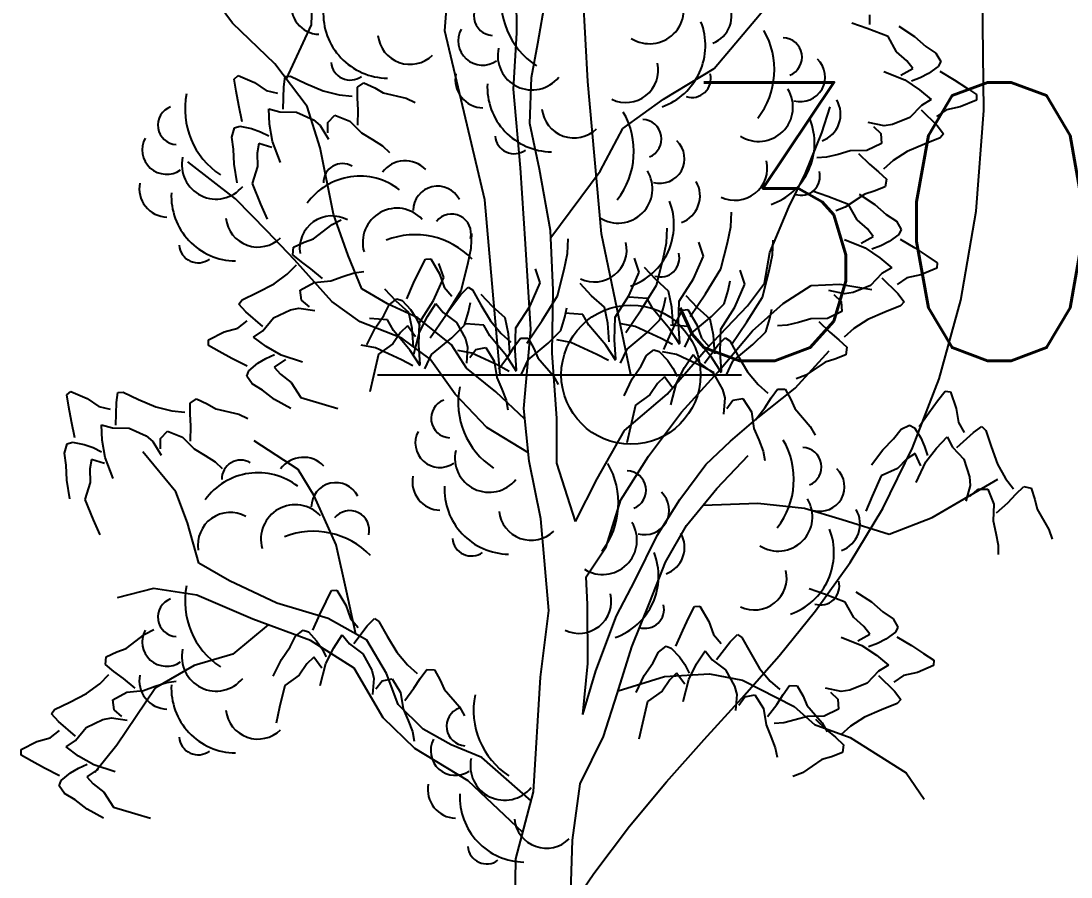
# Model space of a CAD drawing. Header units: millimetres. Extents: x 524954 to 526204, y 9523489 to 9524010.
# Drawn here: x 525981.715 to 525985.486, y 9523814.405 to 9523817.479 of the extents above; entities that cross this region are included whole.
import ezdxf

# ---------------------------------------------------------------- set-up
doc = ezdxf.new("R2010")
doc.units = ezdxf.units.MM
doc.header["$PDMODE"] = 32
doc.header["$PDSIZE"] = 0.5
doc.linetypes.add('ACAD_ISO12W100', pattern=[21, 12, -3, 0, -3, 0, -3])
for name, color, linetype in [('Arbre', 34, 'ACAD_ISO12W100'), ('CN_02_00', 4, 'Continuous'), ('TopoAlt', 3, 'Continuous'), ('TOPOJIS', 7, 'Continuous')]:
    doc.layers.add(name, color=color, linetype=linetype)
doc.styles.add('Simplex 1.0', font='Simplex.shx', dxfattribs={"width": 0.99, "height": 1})

# ---------------------------------------------------------------- blocks, each defined once
blk = doc.blocks.new('TCPOINT M')
at = {"color": 0}
blk.add_point((0, 0), dxfattribs=at)
at = {"layer": 'TopoAlt', "style": 'Simplex 1.0', "width": 0.99}
blk.add_attdef('ALT', (0.15, 0.15), '', height=1, dxfattribs=at)
blk = doc.blocks.new('v088')
at = {"linetype": 'Continuous'}
for p, q in [((-1.8121, 9.0349), (-1.7966, 9.483)), ((-0.337, 8.9787), (-0.339, 9.3704)), ((-0.1861, 8.901), (-0.1306, 9.2193)), ((-2.3783, 9.048), (-2.4742, 9.1766)), ((1.08, 8.7222), (1.4442, 9.1527)), ((-2.0737, 8.7558), (-2.3783, 9.048)), ((-1.992, 8.6473), (-1.8121, 9.0349)), ((-0.3597, 8.574), (-0.337, 8.9787)), ((-0.2308, 8.6575), (-0.1861, 8.901)), ((-1.8434, 8.4497), (-2.0737, 8.7558)), ((0.7177, 8.5032), (1.08, 8.7222)), ((-0.2426, 8.3277), (-0.2308, 8.6575)), ((-0.3105, 8.0091), (-0.3597, 8.574)), ((0.4236, 8.2918), (0.7177, 8.5032)), ((-1.7501, 8.1531), (-1.8434, 8.4497)), ((1.8546, 8.2596), (1.9129, 8.4473)), ((-0.1735, 7.9995), (-0.2426, 8.3277)), ((0.2621, 7.9837), (0.4236, 8.2918)), ((1.7363, 7.971), (1.8546, 8.2596)), ((-1.6531, 7.6763), (-1.7501, 8.1531)), ((-2.3581, 7.786), (-2.6995, 8.0525)), ((-0.2742, 7.4626), (-0.3105, 8.0091)), ((-0.0959, 7.5596), (-0.1735, 7.9995)), ((-0.0934, 7.5087), (0.2621, 7.9837)), ((1.617, 7.726), (1.7363, 7.971)), ((-2.1294, 7.5544), (-2.3581, 7.786)), ((1.4808, 7.3998), (1.617, 7.726)), ((-1.5474, 7.38), (-1.6531, 7.6763)), ((-1.9323, 7.3471), (-2.1294, 7.5544)), ((-0.0745, 7.1309), (-0.0959, 7.5596)), ((-0.2365, 6.8477), (-0.2742, 7.4626)), ((1.4418, 7.1813), (1.4808, 7.3998)), ((-1.4491, 7.1395), (-1.5474, 7.38)), ((-1.6648, 7.048), (-1.9323, 7.3471)), ((1.3209, 7.0171), (1.4418, 7.1813)), ((1.778, 7.1634), (1.983, 7.1739)), ((1.983, 7.1739), (2.2139, 7.1352)), ((-1.2665, 7.0314), (-1.4491, 7.1395)), ((-0.0837, 6.6768), (-0.0745, 7.1309)), ((1.5755, 7.0348), (1.778, 7.1634)), ((-1.4628, 6.9029), (-1.6648, 7.048)), ((-1.0467, 6.9303), (-1.2665, 7.0314)), ((1.0227, 6.7061), (1.3209, 7.0171)), ((1.3557, 6.8374), (1.5755, 7.0348)), ((-1.1618, 6.7848), (-1.4628, 6.9029)), ((-0.8063, 6.7363), (-1.0467, 6.9303)), ((-0.2869, 6.2807), (-0.2365, 6.8477)), ((1.107, 6.54), (1.3557, 6.8374)), ((-0.9597, 6.6336), (-1.1618, 6.7848)), ((-0.6972, 6.5707), (-0.8063, 6.7363)), ((-0.0491, 6.2111), (-0.0837, 6.6768)), ((0.7433, 6.3831), (1.0227, 6.7061)), ((1.6628, 6.4272), (1.906, 6.6935)), ((-0.7803, 6.3824), (-0.9597, 6.6336)), ((-0.4884, 6.4009), (-0.6972, 6.5707)), ((0.8455, 6.2546), (1.107, 6.54)), ((1.3814, 6.2037), (1.6628, 6.4272)), ((-0.5514, 6.1446), (-0.7803, 6.3824)), ((-0.2789, 6.2036), (-0.4884, 6.4009)), ((0.4379, 6.1217), (0.7433, 6.3831)), ((-0.2479, 5.9022), (-0.2869, 6.2807)), ((0.6096, 5.9388), (0.8455, 6.2546)), ((-0.0486, 5.8877), (-0.0491, 6.2111)), ((1.1982, 6.0444), (1.3814, 6.2037)), ((-0.2539, 5.9607), (-0.5514, 6.1446)), ((0.2399, 5.7756), (0.4379, 6.1217)), ((-1.9071, 5.8427), (-2.2223, 6.0475)), ((1.0213, 5.879), (1.1982, 6.0444)), ((-2.7868, 5.6812), (-3.0229, 5.9686)), ((0.4109, 5.6237), (0.6096, 5.9388)), ((1.0995, 5.7065), (1.3247, 5.9413)), ((-0.1646, 5.4873), (-0.2479, 5.9022)), ((0.0846, 5.4676), (-0.0486, 5.8877)), ((0.8338, 5.6263), (1.0213, 5.879)), ((-1.7911, 5.6523), (-1.9071, 5.8427)), ((0.0846, 5.4676), (0.2399, 5.7756)), ((2.6462, 5.4963), (3.1193, 5.7735)), ((0.8812, 5.4407), (1.0995, 5.7065)), ((-2.7013, 5.4591), (-2.7868, 5.6812)), ((-1.6346, 5.3011), (-1.7911, 5.6523)), ((0.3061, 5.2857), (0.4109, 5.6237)), ((0.6713, 5.3679), (0.8338, 5.6263)), ((1.0006, 5.5861), (1.394, 5.6007)), ((1.394, 5.6007), (1.7306, 5.5642)), ((1.7306, 5.5642), (1.9997, 5.4827)), ((-0.1073, 4.8293), (-0.1646, 5.4873)), ((1.9997, 5.4827), (2.3377, 5.3779)), ((2.3377, 5.3779), (2.6462, 5.4963)), ((-2.6206, 5.1685), (-2.7013, 5.4591)), ((0.7312, 5.1764), (0.8812, 5.4407)), ((0.5102, 5.0412), (0.6713, 5.3679)), ((-1.5592, 4.9668), (-1.6346, 5.3011)), ((0.1613, 5.0712), (0.3061, 5.2857)), ((-2.4003, 5.0425), (-2.6206, 5.1685)), ((0.6191, 4.888), (0.7312, 5.1764)), ((0.1717, 4.8724), (0.1613, 5.0712)), ((-2.0611, 4.8817), (-2.4003, 5.0425)), ((0.3786, 4.7897), (0.5102, 5.0412)), ((-2.9464, 4.9876), (-3.2062, 4.92)), ((-2.6344, 4.9381), (-2.9464, 4.9876)), ((-1.4917, 4.6586), (-1.5592, 4.9668)), ((-2.2328, 4.7662), (-2.6344, 4.9381)), ((-1.6919, 4.7713), (-2.0611, 4.8817)), ((0.1743, 4.4496), (0.1717, 4.8724)), ((0.489, 4.5681), (0.6191, 4.888)), ((-0.1657, 4.3492), (-0.1073, 4.8293)), ((0.2314, 4.3948), (0.3786, 4.7897)), ((-1.8192, 4.6131), (-2.2328, 4.7662)), ((-1.415, 4.6154), (-1.6919, 4.7713)), ((-2.1227, 4.7254), (-2.3768, 4.5144)), ((-1.5041, 4.4145), (-1.8192, 4.6131)), ((-1.2732, 4.3758), (-1.415, 4.6154)), ((0.3841, 4.2301), (0.489, 4.5681)), ((-2.3768, 4.5144), (-2.655, 4.434)), ((0.1384, 4.0819), (0.1743, 4.4496)), ((-2.655, 4.434), (-2.9315, 4.2727)), ((-1.2976, 4.0581), (-1.5041, 4.4145)), ((-1.1877, 4.1537), (-1.2732, 4.3758)), ((0.1384, 4.0819), (0.2314, 4.3948)), ((0.7235, 4.3553), (1.0465, 4.3745)), ((1.0465, 4.3745), (1.2838, 4.3297)), ((-0.2169, 3.5272), (-0.1657, 4.3492)), ((0.3911, 4.2526), (0.7235, 4.3553)), ((1.2838, 4.3297), (1.6547, 4.1385)), ((-2.9315, 4.2727), (-3.209, 3.8627)), ((0.2848, 3.9233), (0.3841, 4.2301)), ((-1.0099, 3.9771), (-1.1877, 4.1537)), ((1.6547, 4.1385), (1.8004, 4.0109)), ((-1.0692, 3.839), (-1.2976, 4.0581)), ((1.8004, 4.0109), (2.0573, 3.9168)), ((-0.8085, 3.8631), (-1.0099, 3.9771)), ((0.1177, 3.584), (0.2848, 3.9233)), ((2.0573, 3.9168), (2.4606, 3.664)), ((-3.209, 3.8627), (-3.3666, 3.6666)), ((-0.589, 3.7744), (-0.8085, 3.8631)), ((-0.6849, 3.6045), (-1.0692, 3.839)), ((-0.2343, 3.4611), (-0.589, 3.7744)), ((2.4606, 3.664), (2.589, 3.4739)), ((-0.2941, 3.234), (-0.6849, 3.6045)), ((0.064, 3.1786), (0.1177, 3.584)), ((-0.3436, 3.0457), (-0.2169, 3.5272)), ((0.0445, 2.6247), (0.064, 3.1786)), ((-0.3518, 2.5418), (-0.3436, 3.0457)), ((0.1022, 1.0525), (0.0429, 2.1085)), ((-0.4115, 1.2346), (-0.3726, 1.7516)), ((-0.2683, 0.6281), (-0.4115, 1.2346)), ((0.151, 0.5063), (0.1022, 1.0525)), ((-0.2127, 0), (-0.2683, 0.6281)), ((0.2565, 0), (0.151, 0.5063)), ((-0.6539, 0), (0.6539, 0))]:
    blk.add_line(p, q, dxfattribs=at)
at = {"color": 3, "linetype": 'Continuous'}
for p, q in [((2.1964, 9.1077), (2.1964, 9.0385)), ((2.1801, 9.009), (2.0697, 9.0483)), ((2.4064, 9.0272), (2.519, 8.9533)), ((2.3301, 8.953), (2.1801, 9.009)), ((2.3912, 8.8412), (2.3301, 8.953)), ((2.519, 8.9533), (2.6006, 8.8814)), ((2.6006, 8.8814), (2.6731, 8.832)), ((2.4646, 8.7765), (2.3912, 8.8412)), ((2.6731, 8.832), (2.7077, 8.7725)), ((2.5067, 8.7213), (2.4646, 8.7765)), ((2.7077, 8.7725), (2.6907, 8.7368)), ((2.421, 8.6735), (2.5067, 8.7213)), ((2.6907, 8.7368), (2.6207, 8.6861)), ((2.2998, 8.7005), (2.4501, 8.6406)), ((2.6207, 8.6861), (2.5609, 8.6554)), ((2.7005, 8.7027), (2.8047, 8.6399)), ((-2.3661, 8.6466), (-2.3369, 8.6719)), ((-2.3527, 8.5599), (-2.3661, 8.6466)), ((-2.3369, 8.6719), (-2.2212, 8.6209)), ((-2.0108, 8.5916), (-1.9993, 8.6654)), ((-1.9993, 8.6654), (-1.9613, 8.6665)), ((-1.9613, 8.6665), (-1.8509, 8.6153)), ((2.4501, 8.6406), (2.5548, 8.5702)), ((2.5609, 8.6554), (2.4969, 8.632)), ((2.8047, 8.6399), (2.8931, 8.5838)), ((-2.2212, 8.6209), (-2.1379, 8.5634)), ((-1.8509, 8.6153), (-1.7269, 8.5617)), ((-1.4801, 8.5879), (-1.4347, 8.6192)), ((-1.4347, 8.6192), (-1.3575, 8.5833)), ((-2.3334, 8.4571), (-2.3527, 8.5599)), ((-2.1379, 8.5634), (-2.0557, 8.544)), ((-2.0143, 8.4309), (-2.0108, 8.5916)), ((-1.7269, 8.5617), (-1.6118, 8.5324)), ((-1.4805, 8.509), (-1.4801, 8.5879)), ((-1.3575, 8.5833), (-1.2966, 8.547)), ((2.5548, 8.5702), (2.6402, 8.4985)), ((2.8931, 8.5838), (2.9656, 8.5345)), ((-1.6118, 8.5324), (-1.519, 8.5242)), ((-1.2966, 8.547), (-1.1322, 8.5082)), ((2.9656, 8.5345), (2.9641, 8.4958)), ((-1.4754, 8.4248), (-1.4805, 8.509)), ((-1.1322, 8.5082), (-1.066, 8.4775)), ((2.6402, 8.4985), (2.5697, 8.4555)), ((2.9641, 8.4958), (2.8478, 8.4461)), ((-2.3082, 8.3381), (-2.3334, 8.4571)), ((2.5697, 8.4555), (2.4865, 8.3693)), ((-2.1178, 8.4334), (-2.0382, 8.4112)), ((-2.1118, 8.322), (-2.1178, 8.4334)), ((-2.0382, 8.4112), (-1.9184, 8.4092)), ((-1.9184, 8.4092), (-1.7971, 8.3529)), ((-1.4776, 8.3159), (-1.4754, 8.4248)), ((2.5678, 8.4245), (2.6828, 8.3123)), ((2.749, 8.4244), (2.6787, 8.3776)), ((2.8478, 8.4461), (2.749, 8.4244)), ((-1.6931, 8.3341), (-1.643, 8.3873)), ((-1.643, 8.3873), (-1.5356, 8.3441)), ((-1.7971, 8.3529), (-1.7497, 8.3134)), ((-1.6937, 8.2606), (-1.6931, 8.3341)), ((-1.5356, 8.3441), (-1.4515, 8.2595)), ((2.3013, 8.3113), (2.188, 8.335)), ((2.4865, 8.3693), (2.3625, 8.3191)), ((-2.384, 8.2298), (-2.3641, 8.2956)), ((-2.3641, 8.2956), (-2.3264, 8.3076)), ((-2.3264, 8.3076), (-2.2415, 8.291)), ((-2.0919, 8.1974), (-2.1118, 8.322)), ((-1.7497, 8.3134), (-1.6897, 8.2145)), ((2.2245, 8.3065), (2.2778, 8.2559)), ((2.3625, 8.3191), (2.3013, 8.3113)), ((2.6828, 8.3123), (2.7289, 8.2536)), ((-2.2415, 8.291), (-2.1783, 8.2684)), ((-2.1783, 8.2684), (-2.1175, 8.2375)), ((-1.4515, 8.2595), (-1.374, 8.2128)), ((-2.3706, 8.1431), (-2.384, 8.2298)), ((2.2778, 8.2559), (2.2824, 8.183)), ((2.7037, 8.225), (2.591, 8.1793)), ((2.7289, 8.2536), (2.7037, 8.225)), ((-2.1895, 8.1837), (-2.2011, 8.1153)), ((-2.0961, 8.1537), (-2.1895, 8.1837)), ((-2.0331, 8.0467), (-2.0919, 8.1974)), ((-1.374, 8.2128), (-1.3019, 8.1659)), ((2.2824, 8.183), (2.1776, 8.1339)), ((-1.3019, 8.1659), (-1.2515, 8.1184)), ((2.591, 8.1793), (2.4672, 8.1253)), ((-2.3674, 8.0343), (-2.3706, 8.1431)), ((-2.2011, 8.1153), (-2.1982, 8.0174)), ((2.0584, 8.1303), (1.9713, 8.1055)), ((2.1776, 8.1339), (2.0584, 8.1303)), ((2.1174, 8.1109), (2.1954, 8.0349)), ((2.4672, 8.1253), (2.3672, 8.0611)), ((1.8878, 8.0848), (1.8187, 8.0804)), ((1.9713, 8.1055), (1.8878, 8.0848)), ((-2.3445, 7.9016), (-2.3674, 8.0343)), ((2.1954, 8.0349), (2.2605, 7.9811)), ((2.3672, 8.0611), (2.2979, 7.9989)), ((-2.1982, 8.0174), (-2.2383, 7.8966)), ((2.2605, 7.9811), (2.3179, 7.927)), ((2.3179, 7.927), (2.3098, 7.8725)), ((-2.2383, 7.8966), (-2.1768, 7.7487)), ((2.3098, 7.8725), (2.2308, 7.8405)), ((1.8965, 7.8022), (1.7861, 7.8414)), ((2.1627, 7.8208), (2.0222, 7.7271)), ((2.1227, 7.8203), (2.2353, 7.7465)), ((2.2308, 7.8405), (2.1627, 7.8208)), ((2.0465, 7.7461), (1.8965, 7.8022)), ((-2.1768, 7.7487), (-2.1302, 7.6412)), ((2.1075, 7.6343), (2.0465, 7.7461)), ((2.2353, 7.7465), (2.3169, 7.6746)), ((2.0222, 7.7271), (1.9545, 7.6997)), ((2.3169, 7.6746), (2.3894, 7.6252)), ((-1.6632, 7.6026), (-1.5976, 7.6345)), ((2.1809, 7.5696), (2.1075, 7.6343)), ((2.3894, 7.6252), (2.424, 7.5657)), ((-1.7972, 7.4997), (-1.6632, 7.6026)), ((2.223, 7.5144), (2.1809, 7.5696)), ((2.424, 7.5657), (2.407, 7.5299)), ((2.1373, 7.4666), (2.223, 7.5144)), ((2.407, 7.5299), (2.337, 7.4793)), ((-1.9404, 7.4382), (-1.8638, 7.4754)), ((-1.8638, 7.4754), (-1.7972, 7.4997)), ((2.0162, 7.4937), (2.1664, 7.4338)), ((2.337, 7.4793), (2.2772, 7.4485)), ((2.4169, 7.4959), (2.521, 7.4331)), ((-1.9448, 7.3833), (-1.9404, 7.4382)), ((2.1664, 7.4338), (2.2711, 7.3633)), ((2.2772, 7.4485), (2.2132, 7.4252)), ((2.521, 7.4331), (2.6094, 7.377)), ((-1.8839, 7.3331), (-1.9448, 7.3833)), ((-0.9936, 7.3527), (-0.9551, 7.3561)), ((-0.9551, 7.3561), (-0.8913, 7.2468)), ((2.2711, 7.3633), (2.3565, 7.2916)), ((2.6094, 7.377), (2.6819, 7.3276)), ((-1.8154, 7.2839), (-1.8839, 7.3331)), ((-1.0336, 7.2746), (-0.9936, 7.3527)), ((2.6819, 7.3276), (2.6805, 7.289)), ((-1.985, 7.2461), (-1.9201, 7.3129)), ((-1.7325, 7.2133), (-1.8154, 7.2839)), ((2.3565, 7.2916), (2.286, 7.2486)), ((2.6805, 7.289), (2.5641, 7.2392)), ((-2.0805, 7.1754), (-1.985, 7.2461)), ((-1.587, 7.2285), (-1.5051, 7.2548)), ((-1.5051, 7.2548), (-1.4365, 7.2638)), ((-1.0783, 7.18), (-1.0336, 7.2746)), ((-0.8913, 7.2468), (-0.8575, 7.1514)), ((2.286, 7.2486), (2.2028, 7.1624)), ((-1.6722, 7.1979), (-1.587, 7.2285)), ((2.2841, 7.2177), (2.3991, 7.1055)), ((2.4653, 7.2176), (2.395, 7.1707)), ((2.5641, 7.2392), (2.4653, 7.2176)), ((-2.2004, 7.1132), (-2.0805, 7.1754)), ((-1.8923, 7.1303), (-1.791, 7.1862)), ((-1.791, 7.1862), (-1.6722, 7.1979)), ((-1.1277, 7.0688), (-1.0783, 7.18)), ((-1.8828, 7.0578), (-1.8923, 7.1303)), ((-0.8575, 7.1514), (-0.8023, 7.0875)), ((-0.7381, 7.0997), (-0.6855, 7.1528)), ((-0.6855, 7.1528), (-0.654, 7.1313)), ((-0.654, 7.1313), (-0.5947, 7.0251)), ((2.0176, 7.1045), (1.9044, 7.1282)), ((2.2028, 7.1624), (2.0788, 7.1122)), ((-2.3098, 7.06), (-2.2004, 7.1132)), ((-0.8351, 6.9716), (-0.7381, 7.0997)), ((1.9408, 7.0996), (1.9941, 7.049)), ((2.0788, 7.1122), (2.0176, 7.1045)), ((2.3991, 7.1055), (2.4452, 7.0467)), ((-2.333, 7.0298), (-2.3098, 7.06)), ((-1.8262, 7.0109), (-1.8828, 7.0578)), ((-1.2526, 7.0255), (-1.1978, 7.0672)), ((-1.1978, 7.0672), (-1.1602, 7.0548)), ((-1.1602, 7.0548), (-1.1012, 6.9916)), ((-2.283, 6.9743), (-2.333, 7.0298)), ((-1.2925, 6.9474), (-1.2526, 7.0255)), ((-0.978, 6.9406), (-0.9175, 7.0343)), ((-0.9175, 7.0343), (-0.8661, 6.9697)), ((-0.5947, 7.0251), (-0.5257, 6.909)), ((1.9941, 7.049), (1.9988, 6.9761)), ((2.4201, 7.0181), (2.3073, 6.9725)), ((2.4452, 7.0467), (2.4201, 7.0181)), ((-2.0833, 6.9307), (-1.963, 6.9891)), ((-1.963, 6.9891), (-1.9025, 7.0009)), ((-1.9025, 7.0009), (-1.7879, 6.9849)), ((-1.1012, 6.9916), (-1.0633, 6.9361)), ((0.8128, 6.9092), (0.8527, 6.9872)), ((0.8527, 6.9872), (0.8913, 6.9906)), ((0.8913, 6.9906), (0.9551, 6.8814)), ((1.9988, 6.9761), (1.8939, 6.9271)), ((-2.1607, 6.8701), (-2.283, 6.9743)), ((-1.3538, 6.8575), (-1.2925, 6.9474)), ((-1.0349, 6.828), (-0.978, 6.9406)), ((-0.8661, 6.9697), (-0.7702, 6.8978)), ((2.3073, 6.9725), (2.1835, 6.9184)), ((-2.3415, 6.858), (-2.2745, 6.9095)), ((-2.1606, 6.8391), (-2.0833, 6.9307)), ((-1.0633, 6.9361), (-1.0322, 6.8755)), ((-0.5257, 6.909), (-0.4496, 6.8178)), ((0.7681, 6.8145), (0.8128, 6.9092)), ((1.7747, 6.9234), (1.6876, 6.8986)), ((1.8939, 6.9271), (1.7747, 6.9234)), ((1.8337, 6.904), (1.9118, 6.828)), ((2.1835, 6.9184), (2.0835, 6.8543)), ((-1.122, 6.8741), (-1.1715, 6.8255)), ((-1.0639, 6.7951), (-1.122, 6.8741)), ((-0.7702, 6.8978), (-0.705, 6.781)), ((0.9551, 6.8814), (0.9888, 6.786)), ((1.6041, 6.8779), (1.535, 6.8736)), ((1.6876, 6.8986), (1.6041, 6.8779)), ((-2.5514, 6.7723), (-2.4387, 6.8298)), ((-2.4387, 6.8298), (-2.3415, 6.858)), ((-2.228, 6.7914), (-2.1606, 6.8391)), ((-1.413, 6.7366), (-1.3538, 6.8575)), ((-1.1715, 6.8255), (-1.2266, 6.7446)), ((-1.0757, 6.6715), (-1.0349, 6.828)), ((1.9118, 6.828), (1.9768, 6.7743)), ((2.0835, 6.8543), (2.0142, 6.7921)), ((-2.1379, 6.7256), (-2.228, 6.7914)), ((-0.4496, 6.8178), (-0.3793, 6.7567)), ((0.7187, 6.7034), (0.7681, 6.8145)), ((1.1083, 6.7343), (1.1609, 6.7873)), ((1.1609, 6.7873), (1.1923, 6.7659)), ((-2.5502, 6.7337), (-2.5514, 6.7723)), ((-0.705, 6.781), (-0.6897, 6.7213)), ((-0.357, 6.7218), (-0.3104, 6.7855)), ((-0.3104, 6.7855), (-0.2553, 6.7842)), ((-0.2553, 6.7842), (-0.2138, 6.7099)), ((0.9888, 6.786), (1.0441, 6.7221)), ((1.1923, 6.7659), (1.2517, 6.6597)), ((1.9768, 6.7743), (2.0342, 6.7201)), ((-2.4746, 6.6893), (-2.5502, 6.7337)), ((-2.0288, 6.6624), (-2.1379, 6.7256)), ((-1.2266, 6.7446), (-1.3299, 6.6702)), ((-0.6897, 6.7213), (-0.6991, 6.6059)), ((-0.6318, 6.7049), (-0.56, 6.7185)), ((-0.56, 6.7185), (-0.4983, 6.6206)), ((-0.4022, 6.6506), (-0.357, 6.7218)), ((1.0112, 6.6062), (1.1083, 6.7343)), ((2.0342, 6.7201), (2.0261, 6.6656)), ((-2.3827, 6.6392), (-2.4746, 6.6893)), ((-0.6753, 6.6457), (-0.6318, 6.7049)), ((-0.2138, 6.7099), (-0.1857, 6.6447)), ((0.5938, 6.6601), (0.6485, 6.7018)), ((0.6485, 6.7018), (0.6861, 6.6893)), ((0.6861, 6.6893), (0.7451, 6.6262)), ((-2.2745, 6.5836), (-2.3827, 6.6392)), ((-2.1959, 6.6055), (-2.1384, 6.6402)), ((-2.1384, 6.6402), (-2.076, 6.6678)), ((-1.8748, 6.6127), (-2.0288, 6.6624)), ((-1.3299, 6.6702), (-1.3669, 6.5144)), ((-0.4679, 6.5637), (-0.4022, 6.6506)), ((-0.1857, 6.6447), (-0.0753, 6.5169)), ((0.5538, 6.582), (0.5938, 6.6601)), ((0.8684, 6.5752), (0.9289, 6.6689)), ((0.9289, 6.6689), (0.9803, 6.6043)), ((1.2517, 6.6597), (1.3207, 6.5436)), ((2.0261, 6.6656), (1.9472, 6.6337)), ((-2.2624, 6.5503), (-2.1959, 6.6055)), ((-1.9976, 6.6315), (-2.0798, 6.5781)), ((-0.4983, 6.6206), (-0.4798, 6.5027)), ((0.7451, 6.6262), (0.7831, 6.5707)), ((0.9803, 6.6043), (1.0762, 6.5324)), ((1.879, 6.6139), (1.7385, 6.5203)), ((1.9472, 6.6337), (1.879, 6.6139)), ((-2.0798, 6.5781), (-2.0342, 6.5259)), ((0.4926, 6.4921), (0.5538, 6.582)), ((0.7831, 6.5707), (0.8142, 6.5101)), ((0.8114, 6.4626), (0.8684, 6.5752)), ((-2.2769, 6.5134), (-2.2624, 6.5503)), ((-2.0342, 6.5259), (-1.9565, 6.4662)), ((1.0762, 6.5324), (1.1414, 6.4156)), ((1.3207, 6.5436), (1.3968, 6.4523)), ((-2.2384, 6.4564), (-2.2769, 6.5134)), ((-1.3669, 6.5144), (-1.3922, 6.3999)), ((-0.4798, 6.5027), (-0.4444, 6.4194)), ((-0.0753, 6.5169), (-0.0397, 6.4532)), ((0.4333, 6.3712), (0.4926, 6.4921)), ((0.7244, 6.5087), (0.6749, 6.4601)), ((0.7824, 6.4297), (0.7244, 6.5087)), ((1.7385, 6.5203), (1.6708, 6.4929)), ((-2.1628, 6.412), (-2.2384, 6.4564)), ((-1.9565, 6.4662), (-1.8881, 6.3588)), ((0.6749, 6.4601), (0.6198, 6.3792)), ((0.7707, 6.306), (0.8114, 6.4626)), ((1.3968, 6.4523), (1.4671, 6.3913)), ((-2.0765, 6.3457), (-2.1628, 6.412)), ((-0.4444, 6.4194), (-0.4135, 6.3391)), ((1.1414, 6.4156), (1.1567, 6.3559)), ((1.4894, 6.3564), (1.536, 6.4201)), ((1.536, 6.4201), (1.5911, 6.4188)), ((1.5911, 6.4188), (1.6326, 6.3444)), ((-3.5682, 6.3771), (-3.539, 6.4025)), ((-3.5548, 6.2904), (-3.5682, 6.3771)), ((-3.539, 6.4025), (-3.4232, 6.3514)), ((-3.2129, 6.3221), (-3.2014, 6.3959)), ((-3.2014, 6.3959), (-3.1633, 6.397)), ((-3.1633, 6.397), (-3.053, 6.3458)), ((0.6198, 6.3792), (0.5164, 6.3047)), ((2.6849, 6.3343), (2.7388, 6.4036)), ((2.7388, 6.4036), (2.7772, 6.3997)), ((2.7772, 6.3997), (2.8196, 6.2805)), ((-3.4232, 6.3514), (-3.3399, 6.2939)), ((-3.053, 6.3458), (-2.929, 6.2922)), ((-2.6821, 6.3185), (-2.6368, 6.3497)), ((-2.6368, 6.3497), (-2.5596, 6.3138)), ((-1.9592, 6.2797), (-2.0765, 6.3457)), ((-1.8881, 6.3588), (-1.7347, 6.313)), ((-0.4135, 6.3391), (-0.4006, 6.2711)), ((1.1567, 6.3559), (1.1472, 6.2405)), ((1.171, 6.2803), (1.2146, 6.3394)), ((1.2146, 6.3394), (1.2864, 6.3531)), ((1.2864, 6.3531), (1.3481, 6.2552)), ((1.4442, 6.2852), (1.4894, 6.3564)), ((1.6326, 6.3444), (1.6606, 6.2793)), ((-3.2164, 6.1615), (-3.2129, 6.3221)), ((-2.6826, 6.2395), (-2.6821, 6.3185)), ((-2.5596, 6.3138), (-2.4986, 6.2775)), ((-1.7347, 6.313), (-1.6219, 6.2812)), ((0.5164, 6.3047), (0.4795, 6.1489)), ((2.6234, 6.2497), (2.6849, 6.3343)), ((-3.5355, 6.1876), (-3.5548, 6.2904)), ((-3.3399, 6.2939), (-3.2577, 6.2746)), ((-2.929, 6.2922), (-2.8139, 6.2629)), ((-2.8139, 6.2629), (-2.7211, 6.2547)), ((-2.4986, 6.2775), (-2.3343, 6.2387)), ((1.3784, 6.1983), (1.4442, 6.2852)), ((1.6606, 6.2793), (1.771, 6.1515)), ((2.8196, 6.2805), (2.8349, 6.1805)), ((-2.6774, 6.1553), (-2.6826, 6.2395)), ((-2.3343, 6.2387), (-2.2681, 6.208)), ((1.3481, 6.2552), (1.3665, 6.1373)), ((2.5541, 6.1497), (2.6234, 6.2497)), ((-3.5103, 6.0686), (-3.5355, 6.1876)), ((-3.3198, 6.1639), (-3.2403, 6.1417)), ((-3.3139, 6.0525), (-3.3198, 6.1639)), ((-2.6797, 6.0464), (-2.6774, 6.1553)), ((0.4795, 6.1489), (0.4542, 6.0345)), ((1.771, 6.1515), (1.8066, 6.0878)), ((2.4234, 6.1305), (2.4849, 6.1612)), ((2.4849, 6.1612), (2.5195, 6.142)), ((2.8349, 6.1805), (2.8773, 6.1074)), ((2.9427, 6.1074), (3.0042, 6.1497)), ((3.0042, 6.1497), (3.0311, 6.1228)), ((-3.2403, 6.1417), (-3.1205, 6.1398)), ((-3.1205, 6.1398), (-2.9991, 6.0834)), ((-2.8952, 6.0647), (-2.845, 6.1178)), ((-2.845, 6.1178), (-2.7377, 6.0747)), ((1.3665, 6.1373), (1.4019, 6.054)), ((2.3695, 6.0612), (2.4234, 6.1305)), ((2.5195, 6.142), (2.5657, 6.0689)), ((3.0311, 6.1228), (3.0696, 6.0074)), ((-2.9991, 6.0834), (-2.9517, 6.044)), ((-2.7377, 6.0747), (-2.6536, 5.99)), ((2.6772, 5.9958), (2.7542, 6.0766)), ((2.7542, 6.0766), (2.7926, 6.0035)), ((2.8234, 5.9997), (2.9427, 6.1074)), ((-3.5662, 6.0262), (-3.5284, 6.0381)), ((-3.5284, 6.0381), (-3.4436, 6.0215)), ((-3.294, 5.9279), (-3.3139, 6.0525)), ((-2.9517, 6.044), (-2.8917, 5.945)), ((-2.8958, 5.9912), (-2.8952, 6.0647)), ((1.4019, 6.054), (1.4328, 5.9737)), ((2.2926, 5.9843), (2.3695, 6.0612)), ((2.5657, 6.0689), (2.5926, 6.0074)), ((-3.5861, 5.9603), (-3.5662, 6.0262)), ((-3.4436, 6.0215), (-3.3804, 5.9989)), ((-3.3804, 5.9989), (-3.3196, 5.968)), ((2.5926, 6.0074), (2.6118, 5.942)), ((2.6003, 5.8958), (2.6772, 5.9958)), ((2.7926, 6.0035), (2.8734, 5.9151)), ((3.0696, 6.0074), (3.1158, 5.8804)), ((-3.5727, 5.8736), (-3.5861, 5.9603)), ((-2.6536, 5.99), (-2.576, 5.9433)), ((1.4328, 5.9737), (1.4458, 5.9057)), ((2.2118, 5.8766), (2.2926, 5.9843)), ((-3.2352, 5.7773), (-3.294, 5.9279)), ((-2.576, 5.9433), (-2.5039, 5.8964)), ((2.5234, 5.9574), (2.4657, 5.9189)), ((2.5657, 5.8689), (2.5234, 5.9574)), ((-3.3915, 5.9142), (-3.4031, 5.8459)), ((-3.2981, 5.8843), (-3.3915, 5.9142)), ((-2.5039, 5.8964), (-2.4536, 5.8489)), ((2.4657, 5.9189), (2.3964, 5.8497)), ((2.5311, 5.7497), (2.6003, 5.8958)), ((2.8734, 5.9151), (2.9157, 5.7881)), ((-3.5695, 5.7648), (-3.5727, 5.8736)), ((-3.4031, 5.8459), (-3.4003, 5.748)), ((2.3964, 5.8497), (2.281, 5.7958)), ((3.1158, 5.8804), (3.1734, 5.7766)), ((2.281, 5.7958), (2.2156, 5.6496)), ((2.9157, 5.7881), (2.9196, 5.7266)), ((3.1734, 5.7766), (3.2311, 5.7035)), ((-3.5466, 5.6322), (-3.5695, 5.7648)), ((-3.4003, 5.748), (-3.4403, 5.6271)), ((2.9196, 5.7266), (2.8888, 5.615)), ((2.9196, 5.6496), (2.9734, 5.6996)), ((2.9734, 5.6996), (3.0465, 5.6996)), ((3.0465, 5.6996), (3.0888, 5.5919)), ((3.2465, 5.665), (3.3042, 5.7189)), ((3.3042, 5.7189), (3.3581, 5.7073)), ((3.3581, 5.7073), (3.385, 5.6266)), ((3.1888, 5.6035), (3.2465, 5.665)), ((-3.4403, 5.6271), (-3.3789, 5.4792)), ((2.2156, 5.6496), (2.1695, 5.5419)), ((3.385, 5.6266), (3.4004, 5.5573)), ((3.0888, 5.5919), (3.085, 5.4727)), ((3.1081, 5.5304), (3.1888, 5.6035)), ((3.4004, 5.5573), (3.485, 5.4112)), ((-3.3789, 5.4792), (-3.3323, 5.3717)), ((3.085, 5.4727), (3.1042, 5.3842)), ((3.485, 5.4112), (3.5081, 5.3419)), ((3.1042, 5.3842), (3.1196, 5.2996)), ((3.1196, 5.2996), (3.1196, 5.2304)), ((1.8724, 4.9461), (1.762, 4.9854)), ((-1.7068, 4.8945), (-1.6668, 4.9726)), ((-1.6668, 4.9726), (-1.6283, 4.976)), ((-1.6283, 4.976), (-1.5645, 4.8667)), ((2.0224, 4.89), (1.8724, 4.9461)), ((2.0987, 4.9642), (2.2113, 4.8904)), ((-1.7514, 4.7999), (-1.7068, 4.8945)), ((-1.5645, 4.8667), (-1.5307, 4.7714)), ((2.0834, 4.7783), (2.0224, 4.89)), ((2.2113, 4.8904), (2.2929, 4.8185)), ((0.8993, 4.7791), (0.9393, 4.8572)), ((0.9393, 4.8572), (0.9778, 4.8606)), ((0.9778, 4.8606), (1.0416, 4.7513)), ((-1.8008, 4.6887), (-1.7514, 4.7999)), ((2.2929, 4.8185), (2.3654, 4.7691)), ((-1.5307, 4.7714), (-1.4755, 4.7074)), ((-1.4112, 4.7196), (-1.3587, 4.7727)), ((-1.3587, 4.7727), (-1.3272, 4.7513)), ((-1.3272, 4.7513), (-1.2679, 4.6451)), ((0.8546, 4.6845), (0.8993, 4.7791)), ((1.0416, 4.7513), (1.0754, 4.656)), ((2.1569, 4.7135), (2.0834, 4.7783)), ((2.3654, 4.7691), (2.4, 4.7096)), ((-1.5083, 4.5916), (-1.4112, 4.7196)), ((2.1989, 4.6584), (2.1569, 4.7135)), ((-3.0095, 4.66), (-2.9439, 4.6918)), ((-1.9257, 4.6454), (-1.871, 4.6871)), ((-1.871, 4.6871), (-1.8334, 4.6747)), ((0.8053, 4.5733), (0.8546, 4.6845)), ((2.4, 4.7096), (2.383, 4.6739)), ((-3.1435, 4.5571), (-3.0095, 4.66)), ((-1.9657, 4.5674), (-1.9257, 4.6454)), ((-1.8334, 4.6747), (-1.7744, 4.6115)), ((-1.6512, 4.5605), (-1.5907, 4.6542)), ((-1.5907, 4.6542), (-1.5392, 4.5896)), ((-1.2679, 4.6451), (-1.1988, 4.529)), ((1.0754, 4.656), (1.1306, 4.592)), ((1.1948, 4.6042), (1.2474, 4.6573)), ((1.2474, 4.6573), (1.2789, 4.6359)), ((2.1133, 4.6106), (2.1989, 4.6584)), ((2.383, 4.6739), (2.3129, 4.6232)), ((2.3928, 4.6398), (2.497, 4.577)), ((-1.7744, 4.6115), (-1.7365, 4.5561)), ((1.0978, 4.4762), (1.1948, 4.6042)), ((1.2789, 4.6359), (1.3382, 4.5297)), ((1.9921, 4.6376), (2.1424, 4.5777)), ((2.3129, 4.6232), (2.2532, 4.5924)), ((-2.0269, 4.4774), (-1.9657, 4.5674)), ((-1.5392, 4.5896), (-1.4434, 4.5178)), ((0.6804, 4.53), (0.7351, 4.5718)), ((0.7351, 4.5718), (0.7727, 4.5593)), ((2.1424, 4.5777), (2.247, 4.5072)), ((2.2532, 4.5924), (2.1892, 4.5691)), ((2.497, 4.577), (2.5853, 4.5209)), ((-3.2867, 4.4956), (-3.2101, 4.5328)), ((-3.2101, 4.5328), (-3.1435, 4.5571)), ((-1.7365, 4.5561), (-1.7054, 4.4954)), ((-1.7081, 4.4479), (-1.6512, 4.5605)), ((-1.1988, 4.529), (-1.1228, 4.4377)), ((0.6404, 4.452), (0.6804, 4.53)), ((0.7727, 4.5593), (0.8317, 4.4961)), ((0.9549, 4.4451), (1.0154, 4.5388)), ((1.0154, 4.5388), (1.0668, 4.4742)), ((1.3382, 4.5297), (1.4072, 4.4136)), ((-3.2911, 4.4407), (-3.2867, 4.4956)), ((-1.7952, 4.494), (-1.8447, 4.4455)), ((-1.7371, 4.415), (-1.7952, 4.494)), ((-1.4434, 4.5178), (-1.3781, 4.401)), ((0.8317, 4.4961), (0.8696, 4.4407)), ((2.247, 4.5072), (2.3325, 4.4356)), ((2.5853, 4.5209), (2.6578, 4.4715)), ((-2.0862, 4.3565), (-2.0269, 4.4774)), ((0.5791, 4.362), (0.6404, 4.452)), ((1.0668, 4.4742), (1.1627, 4.4024)), ((2.6578, 4.4715), (2.6564, 4.4329)), ((-3.2303, 4.3905), (-3.2911, 4.4407)), ((-1.8447, 4.4455), (-1.8998, 4.3645)), ((-1.7488, 4.2914), (-1.7081, 4.4479)), ((-1.1228, 4.4377), (-1.0524, 4.3767)), ((0.8696, 4.4407), (0.9007, 4.38)), ((0.898, 4.3325), (0.9549, 4.4451)), ((1.4072, 4.4136), (1.4833, 4.3223)), ((2.3325, 4.4356), (2.262, 4.3926)), ((2.6564, 4.4329), (2.5401, 4.3831)), ((-3.1617, 4.3413), (-3.2303, 4.3905)), ((-1.3781, 4.401), (-1.3629, 4.3412)), ((-1.0302, 4.3418), (-0.9835, 4.4054)), ((-0.9835, 4.4054), (-0.9285, 4.4041)), ((-0.9285, 4.4041), (-0.8869, 4.3298)), ((0.8109, 4.3786), (0.7614, 4.3301)), ((0.869, 4.2996), (0.8109, 4.3786)), ((1.1627, 4.4024), (1.228, 4.2856)), ((2.262, 4.3926), (2.1788, 4.3064)), ((2.5401, 4.3831), (2.4412, 4.3615)), ((-3.3314, 4.3035), (-3.2664, 4.3702)), ((-3.0788, 4.2707), (-3.1617, 4.3413)), ((-1.8998, 4.3645), (-2.0031, 4.2901)), ((-1.3629, 4.3412), (-1.3723, 4.2259)), ((-1.3049, 4.3248), (-1.2331, 4.3384)), ((-1.2331, 4.3384), (-1.1715, 4.2405)), ((-1.0754, 4.2705), (-1.0302, 4.3418)), ((0.5199, 4.2411), (0.5791, 4.362)), ((2.2601, 4.3616), (2.3751, 4.2494)), ((2.4412, 4.3615), (2.371, 4.3146)), ((-3.4268, 4.2328), (-3.3314, 4.3035)), ((-2.9333, 4.2859), (-2.8514, 4.3121)), ((-2.8514, 4.3121), (-2.7828, 4.3211)), ((-1.3485, 4.2656), (-1.3049, 4.3248)), ((-0.8869, 4.3298), (-0.8589, 4.2646)), ((0.7614, 4.3301), (0.7063, 4.2491)), ((0.8572, 4.176), (0.898, 4.3325)), ((1.4833, 4.3223), (1.5536, 4.2613)), ((2.1788, 4.3064), (2.0548, 4.2561)), ((-3.0186, 4.2553), (-2.9333, 4.2859)), ((-2.0031, 4.2901), (-2.0401, 4.1343)), ((-1.1411, 4.1837), (-1.0754, 4.2705)), ((-0.8589, 4.2646), (-0.7485, 4.1368)), ((1.228, 4.2856), (1.2432, 4.2258)), ((1.5759, 4.2264), (1.6226, 4.29)), ((1.6226, 4.29), (1.6776, 4.2887)), ((1.6776, 4.2887), (1.7191, 4.2144)), ((1.9936, 4.2484), (1.8803, 4.2721)), ((-3.5467, 4.1705), (-3.4268, 4.2328)), ((-3.2386, 4.1877), (-3.1373, 4.2436)), ((-3.1373, 4.2436), (-3.0186, 4.2553)), ((-1.1715, 4.2405), (-1.153, 4.1227)), ((0.7063, 4.2491), (0.603, 4.1747)), ((1.2432, 4.2258), (1.2338, 4.1105)), ((1.5307, 4.1551), (1.5759, 4.2264)), ((1.9168, 4.2436), (1.9701, 4.193)), ((2.0548, 4.2561), (1.9936, 4.2484)), ((2.3751, 4.2494), (2.4212, 4.1906)), ((-3.2291, 4.1152), (-3.2386, 4.1877)), ((1.2576, 4.1502), (1.3011, 4.2094)), ((1.3011, 4.2094), (1.373, 4.223)), ((1.373, 4.223), (1.4346, 4.1251)), ((1.7191, 4.2144), (1.7472, 4.1493)), ((1.9701, 4.193), (1.9747, 4.12)), ((2.4212, 4.1906), (2.396, 4.1621)), ((-3.6561, 4.1174), (-3.5467, 4.1705)), ((0.603, 4.1747), (0.566, 4.0189)), ((1.465, 4.0683), (1.5307, 4.1551)), ((1.7472, 4.1493), (1.8576, 4.0214)), ((2.396, 4.1621), (2.2833, 4.1164)), ((-3.6793, 4.0872), (-3.6561, 4.1174)), ((-3.1725, 4.0683), (-3.2291, 4.1152)), ((-2.0401, 4.1343), (-2.0653, 4.0199)), ((-1.153, 4.1227), (-1.1176, 4.0393)), ((-0.7485, 4.1368), (-0.7129, 4.0731)), ((1.4346, 4.1251), (1.4531, 4.0073)), ((1.9747, 4.12), (1.8699, 4.071)), ((2.2833, 4.1164), (2.1595, 4.0623)), ((-3.6294, 4.0317), (-3.6793, 4.0872)), ((-3.4297, 3.988), (-3.3093, 4.0465)), ((-3.3093, 4.0465), (-3.2488, 4.0583)), ((-3.2488, 4.0583), (-3.1342, 4.0423)), ((-1.1176, 4.0393), (-1.0867, 3.9591)), ((1.6636, 4.0426), (1.5801, 4.0219)), ((1.7506, 4.0673), (1.6636, 4.0426)), ((1.8699, 4.071), (1.7506, 4.0673)), ((1.8097, 4.0479), (1.8877, 3.9719)), ((2.1595, 4.0623), (2.0595, 3.9982)), ((-3.5071, 3.9275), (-3.6294, 4.0317)), ((0.566, 4.0189), (0.5407, 3.9045)), ((1.4531, 4.0073), (1.4885, 3.9239)), ((1.5801, 4.0219), (1.511, 4.0175)), ((1.8576, 4.0214), (1.8932, 3.9577)), ((2.0595, 3.9982), (1.9902, 3.936)), ((-3.6878, 3.9154), (-3.6208, 3.9668)), ((-3.5069, 3.8964), (-3.4297, 3.988)), ((1.8877, 3.9719), (1.9528, 3.9182)), ((-1.0867, 3.9591), (-1.0738, 3.891)), ((1.4885, 3.9239), (1.5194, 3.8437)), ((-3.8977, 3.8297), (-3.785, 3.8871)), ((-3.785, 3.8871), (-3.6878, 3.9154)), ((-3.5743, 3.8488), (-3.5069, 3.8964)), ((1.9528, 3.9182), (2.0102, 3.864)), ((-3.4842, 3.783), (-3.5743, 3.8488)), ((2.0102, 3.864), (2.002, 3.8096)), ((-3.8965, 3.791), (-3.8977, 3.8297)), ((1.5194, 3.8437), (1.5323, 3.7756)), ((2.002, 3.8096), (1.9231, 3.7776)), ((-3.8209, 3.7466), (-3.8965, 3.791)), ((-3.3751, 3.7197), (-3.4842, 3.783)), ((1.9231, 3.7776), (1.855, 3.7579)), ((-3.729, 3.6966), (-3.8209, 3.7466)), ((1.855, 3.7579), (1.7144, 3.6642)), ((-3.6208, 3.641), (-3.729, 3.6966)), ((-3.5422, 3.6629), (-3.4847, 3.6976)), ((-3.4847, 3.6976), (-3.4223, 3.7252)), ((-3.2212, 3.6701), (-3.3751, 3.7197)), ((-3.6087, 3.6076), (-3.5422, 3.6629)), ((-3.3439, 3.6889), (-3.4261, 3.6355)), ((1.7144, 3.6642), (1.6468, 3.6368)), ((-3.4261, 3.6355), (-3.3805, 3.5833)), ((-3.6232, 3.5708), (-3.6087, 3.6076)), ((-3.3805, 3.5833), (-3.3028, 3.5236)), ((-3.5847, 3.5138), (-3.6232, 3.5708)), ((-3.5091, 3.4694), (-3.5847, 3.5138)), ((-3.3028, 3.5236), (-3.2344, 3.4162)), ((-3.4228, 3.4031), (-3.5091, 3.4694)), ((-3.3055, 3.337), (-3.4228, 3.4031)), ((-3.2344, 3.4162), (-3.081, 3.3703)), ((-3.081, 3.3703), (-2.9682, 3.3386)), ((0.6155, 0.5313), (0.6179, 0.5842)), ((0.6034, 0.4736), (0.6155, 0.5313)), ((-0.3173, 0.4544), (-0.3149, 0.5073)), ((0.3847, 0.4736), (0.3871, 0.5265)), ((-0.3294, 0.3967), (-0.3173, 0.4544)), ((0.0288, 0.4351), (0.0313, 0.488)), ((0.3726, 0.4159), (0.3847, 0.4736)), ((0.5169, 0.4255), (0.5001, 0.476)), ((0.5794, 0.3798), (0.6034, 0.4736)), ((0.7645, 0.4303), (0.7669, 0.4832)), ((0.0168, 0.3774), (0.0288, 0.4351)), ((0.2861, 0.3678), (0.2693, 0.4183)), ((0.3486, 0.3221), (0.3726, 0.4159)), ((0.4808, 0.3438), (0.5169, 0.4255)), ((0.7525, 0.3726), (0.7645, 0.4303)), ((-0.4159, 0.3486), (-0.4327, 0.3991)), ((-0.3534, 0.3029), (-0.3294, 0.3967)), ((-0.0697, 0.3294), (-0.0865, 0.3798)), ((-0.0072, 0.2837), (0.0168, 0.3774)), ((0.3462, 0.3414), (0.3053, 0.3847)), ((0.5241, 0.2909), (0.5794, 0.3798)), ((-0.452, 0.2669), (-0.4159, 0.3486)), ((0.25, 0.2861), (0.2861, 0.3678)), ((0.3919, 0.3005), (0.3462, 0.3414)), ((0.4303, 0.2645), (0.4808, 0.3438)), ((0.6659, 0.3246), (0.6491, 0.375)), ((0.7285, 0.2789), (0.7525, 0.3726)), ((-0.5866, 0.2645), (-0.6275, 0.3077)), ((-0.4087, 0.214), (-0.3534, 0.3029)), ((-0.1058, 0.2476), (-0.0697, 0.3294)), ((0.1154, 0.2837), (0.0745, 0.327)), ((0.2933, 0.2332), (0.3486, 0.3221)), ((0.5914, 0.2548), (0.6058, 0.3029)), ((0.6058, 0.3029), (0.6131, 0.3366)), ((0.6299, 0.2428), (0.6659, 0.3246)), ((-0.5409, 0.2236), (-0.5866, 0.2645)), ((-0.5025, 0.1875), (-0.452, 0.2669)), ((-0.2404, 0.2452), (-0.2813, 0.2885)), ((-0.0625, 0.1947), (-0.0072, 0.2837)), ((0.1611, 0.2428), (0.1154, 0.2837)), ((0.1995, 0.2068), (0.25, 0.2861)), ((0.3149, 0.2741), (0.25, 0.2789)), ((0.3366, 0.2356), (0.3149, 0.2741)), ((0.375, 0.2452), (0.3823, 0.2789)), ((0.4039, 0.2428), (0.3919, 0.3005)), ((0.4279, 0.1827), (0.4303, 0.2645)), ((0.4953, 0.2404), (0.4544, 0.2837)), ((0.4688, 0.2092), (0.5241, 0.2909)), ((0.6732, 0.1899), (0.7285, 0.2789)), ((-0.327, 0.226), (-0.3197, 0.2596)), ((-0.1947, 0.2043), (-0.2404, 0.2452)), ((-0.1563, 0.1683), (-0.1058, 0.2476)), ((0.0192, 0.2068), (0.0264, 0.2404)), ((0.1731, 0.1851), (0.1611, 0.2428)), ((0.238, 0.1515), (0.2933, 0.2332)), ((0.3967, 0.1635), (0.3366, 0.2356)), ((0.3606, 0.1971), (0.375, 0.2452)), ((0.4087, 0.1755), (0.4039, 0.2428)), ((0.5409, 0.1995), (0.4953, 0.2404)), ((0.5457, 0.2092), (0.5914, 0.2548)), ((0.5794, 0.1635), (0.6299, 0.2428)), ((0.7549, 0.2019), (0.7621, 0.2356)), ((-0.6179, 0.1971), (-0.6828, 0.2019)), ((-0.5962, 0.1587), (-0.6179, 0.1971)), ((-0.5289, 0.1659), (-0.5409, 0.2236)), ((-0.464, 0.1322), (-0.4087, 0.214)), ((-0.3414, 0.1779), (-0.327, 0.226)), ((-0.1827, 0.1467), (-0.1947, 0.2043)), ((-0.1178, 0.113), (-0.0625, 0.1947)), ((0.0048, 0.1587), (0.0192, 0.2068)), ((0.0841, 0.2164), (0.0192, 0.2212)), ((0.1058, 0.1779), (0.0841, 0.2164)), ((0.1971, 0.125), (0.1995, 0.2068)), ((0.3149, 0.1515), (0.3606, 0.1971)), ((0.4736, 0.1491), (0.5457, 0.2092)), ((0.5529, 0.1418), (0.5409, 0.1995)), ((0.6179, 0.1082), (0.6732, 0.1899)), ((0.7405, 0.1539), (0.7549, 0.2019)), ((-0.5361, 0.0865), (-0.5962, 0.1587)), ((-0.5241, 0.0986), (-0.5289, 0.1659)), ((-0.5049, 0.1058), (-0.5025, 0.1875)), ((-0.3871, 0.1322), (-0.3414, 0.1779)), ((-0.2717, 0.1779), (-0.3366, 0.1827)), ((-0.25, 0.1394), (-0.2717, 0.1779)), ((-0.1587, 0.0865), (-0.1563, 0.1683)), ((-0.0409, 0.113), (0.0048, 0.1587)), ((0.1659, 0.1058), (0.1058, 0.1779)), ((0.1779, 0.1178), (0.1731, 0.1851)), ((0.2717, 0.1731), (0.2212, 0.1827)), ((0.2428, 0.0914), (0.3149, 0.1515)), ((0.3654, 0.1298), (0.2717, 0.1731)), ((0.4327, 0.1082), (0.3967, 0.1635)), ((0.464, 0.1731), (0.3991, 0.1779)), ((0.4327, 0.113), (0.4279, 0.1827)), ((0.4856, 0.1346), (0.464, 0.1731)), ((0.577, 0.0817), (0.5794, 0.1635)), ((0.6948, 0.1082), (0.7405, 0.1539)), ((-0.4592, 0.0721), (-0.3871, 0.1322)), ((-0.1899, 0.0673), (-0.25, 0.1394)), ((-0.1779, 0.0793), (-0.1827, 0.1467)), ((0.0409, 0.1154), (-0.0096, 0.125)), ((0.1346, 0.0721), (0.0409, 0.1154)), ((0.2019, 0.0553), (0.1971, 0.125)), ((0.4063, 0.1082), (0.3654, 0.1298)), ((0.4496, 0.0986), (0.4736, 0.1491)), ((0.5457, 0.0625), (0.4856, 0.1346)), ((0.5578, 0.0745), (0.5529, 0.1418)), ((-0.6611, 0.0962), (-0.7116, 0.1058)), ((-0.5674, 0.0529), (-0.6611, 0.0962)), ((-0.5001, 0.0313), (-0.5361, 0.0865)), ((-0.5001, 0.0361), (-0.5049, 0.1058)), ((-0.3149, 0.0769), (-0.3654, 0.0865)), ((-0.2212, 0.0337), (-0.3149, 0.0769)), ((-0.1539, 0.0168), (-0.1587, 0.0865)), ((-0.113, 0.0529), (-0.0409, 0.113)), ((0.2019, 0.0505), (0.1659, 0.1058)), ((0.2188, 0.0409), (0.2428, 0.0914)), ((0.4207, 0.0721), (0.3702, 0.0817)), ((0.5818, 0.012), (0.577, 0.0817)), ((0.6227, 0.0481), (0.6948, 0.1082)), ((-0.5265, 0.0313), (-0.5674, 0.0529)), ((-0.4832, 0.0216), (-0.4592, 0.0721)), ((-0.1539, 0.012), (-0.1899, 0.0673)), ((-0.137, 0.0024), (-0.113, 0.0529)), ((0.1755, 0.0505), (0.1346, 0.0721)), ((0.5145, 0.0288), (0.4207, 0.0721)), ((0.5818, 0.0072), (0.5457, 0.0625)), ((0.5986, -0.0024), (0.6227, 0.0481)), ((-0.1803, 0.012), (-0.2212, 0.0337)), ((0.5554, 0.0072), (0.5145, 0.0288))]:
    blk.add_line(p, q, dxfattribs=at)
for centre, major_axis, start_param, end_param in [((0.1148, 9.2139), (-0.3995, 0.3995), 0.587708, 1.773422), ((0.617, 9.1466), (-0.1741, 0.1741), 1.793126, 4.475865), ((-1.7527, 9.1724), (-0.1445, 0.1445), 0.590553, 2.325666), ((-0.5045, 9.0993), (0.099, 0.099), 1.149268, 3.862844), ((1.0008, 9.0963), (-0.1445, 0.1445), 2.713295, 4.448408), ((-1.2605, 9.1191), (0.3298, 0.3298), 2.307735, 3.914618), ((0.5518, 8.8878), (-0.3298, 0.3298), 2.69514, 4.302022), ((-0.5819, 8.9225), (0.1246, 0.1246), 1.864761, 4.52862), ((0.9486, 8.7133), (-0.3995, 0.3995), 3.265538, 4.451253), ((-1.1039, 8.9843), (0.1641, 0.1641), 2.463212, 4.701636), ((1.5719, 8.8034), (0.099, 0.099), 4.31771, 7.031286), ((-0.2273, 8.8143), (0.1741, 0.1741), 2.133893, 4.816631), ((1.7019, 8.6608), (0.1246, 0.1246), 3.651933, 6.315792), ((-1.5338, 8.7756), (0.0964, 0.0964), 2.435534, 4.557933), ((0.4467, 8.71), (-0.1641, 0.1641), 1.908121, 4.146545), ((-0.5746, 8.6435), (0.1445, 0.1445), 2.161349, 3.896462), ((0.9208, 8.6502), (0.0964, 0.0964), 3.62262, 5.745019), ((-0.0825, 8.5902), (0.3298, 0.3298), 2.307735, 3.914618), ((1.4008, 8.4446), (0.1741, 0.1741), 3.363922, 6.046661), ((-2.1547, 8.4302), (0.3995, 0.3995), 2.158504, 3.344219), ((1.7845, 8.3943), (-0.1445, 0.1445), 2.713295, 4.448408), ((-2.774, 8.3155), (-0.099, 0.099), -0.421529, 2.292047), ((0.0741, 8.4554), (0.1641, 0.1641), 2.463212, 4.701636), ((-0.0612, 8.1267), (-0.3995, 0.3995), 3.265538, 4.451253), ((0.5622, 8.2168), (0.099, 0.099), 4.31771, 7.031286), ((1.3355, 8.1858), (-0.3298, 0.3298), 2.69514, 4.302022), ((-2.8514, 8.1388), (-0.1246, 0.1246), 0.293965, 2.957824), ((-0.3558, 8.2467), (0.0964, 0.0964), 2.435534, 4.557933), ((0.6922, 8.0742), (-0.1246, 0.1246), 2.081137, 4.744996), ((-2.4968, 8.0306), (0.1741, 0.1741), 2.133893, 4.816631), ((-1.5891, 7.9031), (0.0964, 0.0964), 0.254619, 2.377018), ((-1.1385, 7.8551), (-0.1445, 0.1445), 4.692823, 6.427936), ((1.2305, 8.008), (0.1641, 0.1641), 3.478918, 5.717341), ((-1.4642, 7.4823), (0.3298, 0.3298), 0.12682, 1.733702), ((0.391, 7.858), (0.1741, 0.1741), 3.363922, 6.046661), ((1.7045, 7.9482), (-0.0964, 0.0964), 2.051824, 4.174223), ((-2.8441, 7.8598), (-0.1445, 0.1445), 0.590553, 2.325666), ((-0.9057, 7.7012), (0.1246, 0.1246), 5.967031, 8.63089), ((0.7748, 7.8077), (-0.1445, 0.1445), 2.713295, 4.448408), ((-2.352, 7.8064), (0.3298, 0.3298), 2.307735, 3.914618), ((0.3258, 7.5992), (0.3298, 0.3298), 4.265936, 5.872819), ((-1.1975, 7.4726), (-0.1741, 0.1741), 4.665366, 7.348105), ((-1.6643, 7.4312), (-0.1641, 0.1641), -1.288499, 0.949924), ((-0.8052, 7.5365), (-0.099, 0.099), 3.680741, 6.394318), ((-2.1954, 7.6717), (0.1641, 0.1641), 2.463212, 4.701636), ((-1.0661, 6.9632), (-0.3995, 0.3995), 4.689978, 5.875693), ((0.2207, 7.4214), (0.1641, 0.1641), 3.478918, 5.717341), ((-2.6253, 7.463), (0.0964, 0.0964), 2.435534, 4.557933), ((0.6948, 7.3616), (-0.0964, 0.0964), 2.051824, 4.174223), ((-0.1929, 6.3242), (-0.3995, 0.3995), 0.587708, 1.773422), ((-0.8122, 6.2095), (-0.099, 0.099), -0.421529, 2.292047), ((-0.8896, 6.0328), (0.1246, 0.1246), 1.864761, 4.52862), ((1.088, 5.7707), (-0.3995, 0.3995), 3.265538, 4.451253), ((1.7113, 5.8608), (0.099, 0.099), 4.31771, 7.031286), ((-0.535, 5.9246), (0.1741, 0.1741), 2.133893, 4.816631), ((-1.8693, 5.7251), (0.1445, 0.1445), 6.263619, 7.998733), ((-2.32, 5.773), (0.0964, 0.0964), 0.254619, 2.377018), ((-0.1718, 5.6024), (0.3995, 0.3995), 4.836335, 6.022049), ((1.8413, 5.7182), (-0.1246, 0.1246), 2.081137, 4.744996), ((-2.1951, 5.3523), (0.3298, 0.3298), 0.12682, 1.733702), ((0.4516, 5.6925), (0.099, 0.099), 4.31771, 7.031286), ((-0.8824, 5.7538), (-0.1445, 0.1445), 0.590553, 2.325666), ((-1.6366, 5.5711), (-0.1246, 0.1246), 4.396235, 7.060094), ((-0.3902, 5.7004), (0.3298, 0.3298), 2.307735, 3.914618), ((0.5816, 5.5499), (0.1246, 0.1246), 3.651933, 6.315792), ((1.5402, 5.502), (0.1741, 0.1741), 3.363922, 6.046661), ((-1.9284, 5.3425), (0.1741, 0.1741), 6.236163, 8.918901), ((-2.3952, 5.3012), (-0.1641, 0.1641), -1.288499, 0.949924), ((-1.536, 5.4064), (0.099, 0.099), 5.251538, 7.965114), ((1.924, 5.4517), (-0.1445, 0.1445), 2.713295, 4.448408), ((-0.2336, 5.5657), (-0.1641, 0.1641), 0.892416, 3.130839), ((-1.7969, 4.8332), (0.3995, 0.3995), 6.260774, 7.446489), ((0.2804, 5.3337), (0.1741, 0.1741), 3.363922, 6.046661), ((1.4749, 5.2432), (0.3298, 0.3298), 4.265936, 5.872819), ((0.6642, 5.2834), (-0.1445, 0.1445), 2.713295, 4.448408), ((-0.6635, 5.357), (0.0964, 0.0964), 2.435534, 4.557933), ((0.2152, 5.0749), (-0.3298, 0.3298), 2.69514, 4.302022), ((1.3699, 5.0654), (-0.1641, 0.1641), 1.908121, 4.146545), ((1.844, 5.0056), (-0.0964, 0.0964), 2.051824, 4.174223), ((-2.1547, 4.8961), (-0.3995, 0.3995), 0.587708, 1.773422), ((0.1101, 4.8971), (-0.1641, 0.1641), 1.908121, 4.146545), ((-2.774, 4.7815), (-0.099, 0.099), -0.421529, 2.292047), ((0.5842, 4.8373), (0.0964, 0.0964), 3.62262, 5.745019), ((-2.8514, 4.6047), (-0.1246, 0.1246), 0.293965, 2.957824), ((-2.4968, 4.4965), (0.1741, 0.1741), 2.133893, 4.816631), ((-2.8441, 4.3258), (-0.1445, 0.1445), 0.590553, 2.325666), ((-2.352, 4.2724), (0.3298, 0.3298), 2.307735, 3.914618), ((-0.0823, 4.1124), (0.3995, 0.3995), 2.158504, 3.344219), ((-2.1954, 4.1377), (0.1641, 0.1641), 2.463212, 4.701636), ((-0.7016, 3.9977), (0.099, 0.099), 1.149268, 3.862844), ((-2.6253, 3.929), (0.0964, 0.0964), 2.435534, 4.557933), ((-0.779, 3.821), (0.1246, 0.1246), 1.864761, 4.52862), ((-0.4244, 3.7128), (0.1741, 0.1741), 2.133893, 4.816631), ((-0.7718, 3.542), (-0.1445, 0.1445), 0.590553, 2.325666), ((-0.2796, 3.4886), (0.3298, 0.3298), 2.307735, 3.914618), ((-0.1231, 3.3539), (0.1641, 0.1641), 2.463212, 4.701636), ((-0.5529, 3.1452), (0.0964, 0.0964), 2.435534, 4.557933)]:
    blk.add_ellipse(centre, major_axis=major_axis, ratio=1, start_param=start_param, end_param=end_param, dxfattribs=at)

msp = doc.modelspace()

# ---------------------------------------------------------------- linework, layer by layer
at = {"layer": 'CN_02_00', "elevation": 304, "flags": 128}
msp.add_lwpolyline([(525983.6503, 9523814.2381), (525983.772, 9523814.4176), (525983.9005, 9523814.5881), (525984.0335, 9523814.7471), (525984.1688, 9523814.8985), (525984.3045, 9523815.0477), (525984.4385, 9523815.1999), (525984.5688, 9523815.3606), (525984.6934, 9523815.5351), (525984.8103, 9523815.7287), (525984.9175, 9523815.9468), (525985.0125, 9523816.1946), (525985.0904, 9523816.4763), (525985.1459, 9523816.7962), (525985.1736, 9523817.1582), (525985.1682, 9523817.5665), (525985.1244, 9523818.0252), (525985.0368, 9523818.5385), (525984.9, 9523819.1104), (525984.7116, 9523819.741)], dxfattribs=at)

# ---------------------------------------------------------------- block references
at = {"layer": 'Arbre'}
msp.add_blockref('v088', (525983.6492, 9523816.209, 303.85), dxfattribs=at)
at = {"layer": 'Arbre', "xscale": 0.5, "yscale": 0.5, "zscale": 0.5}
msp.add_blockref('v088', (525983.6643, 9523812.9476, 151.925), dxfattribs=at)
at = {"layer": 'TOPOJIS'}
ref = msp.add_blockref('TCPOINT M', (525983.9057, 9523816.209, 303.85), dxfattribs=at)
ref.add_attrib('ALT', '303.85', (525983.9557, 9523816.259, 303.85), dxfattribs={"layer": 'TopoAlt', "height": 1, "style": 'Simplex 1.0', "width": 0.99})

doc.saveas('drawing.dxf')
